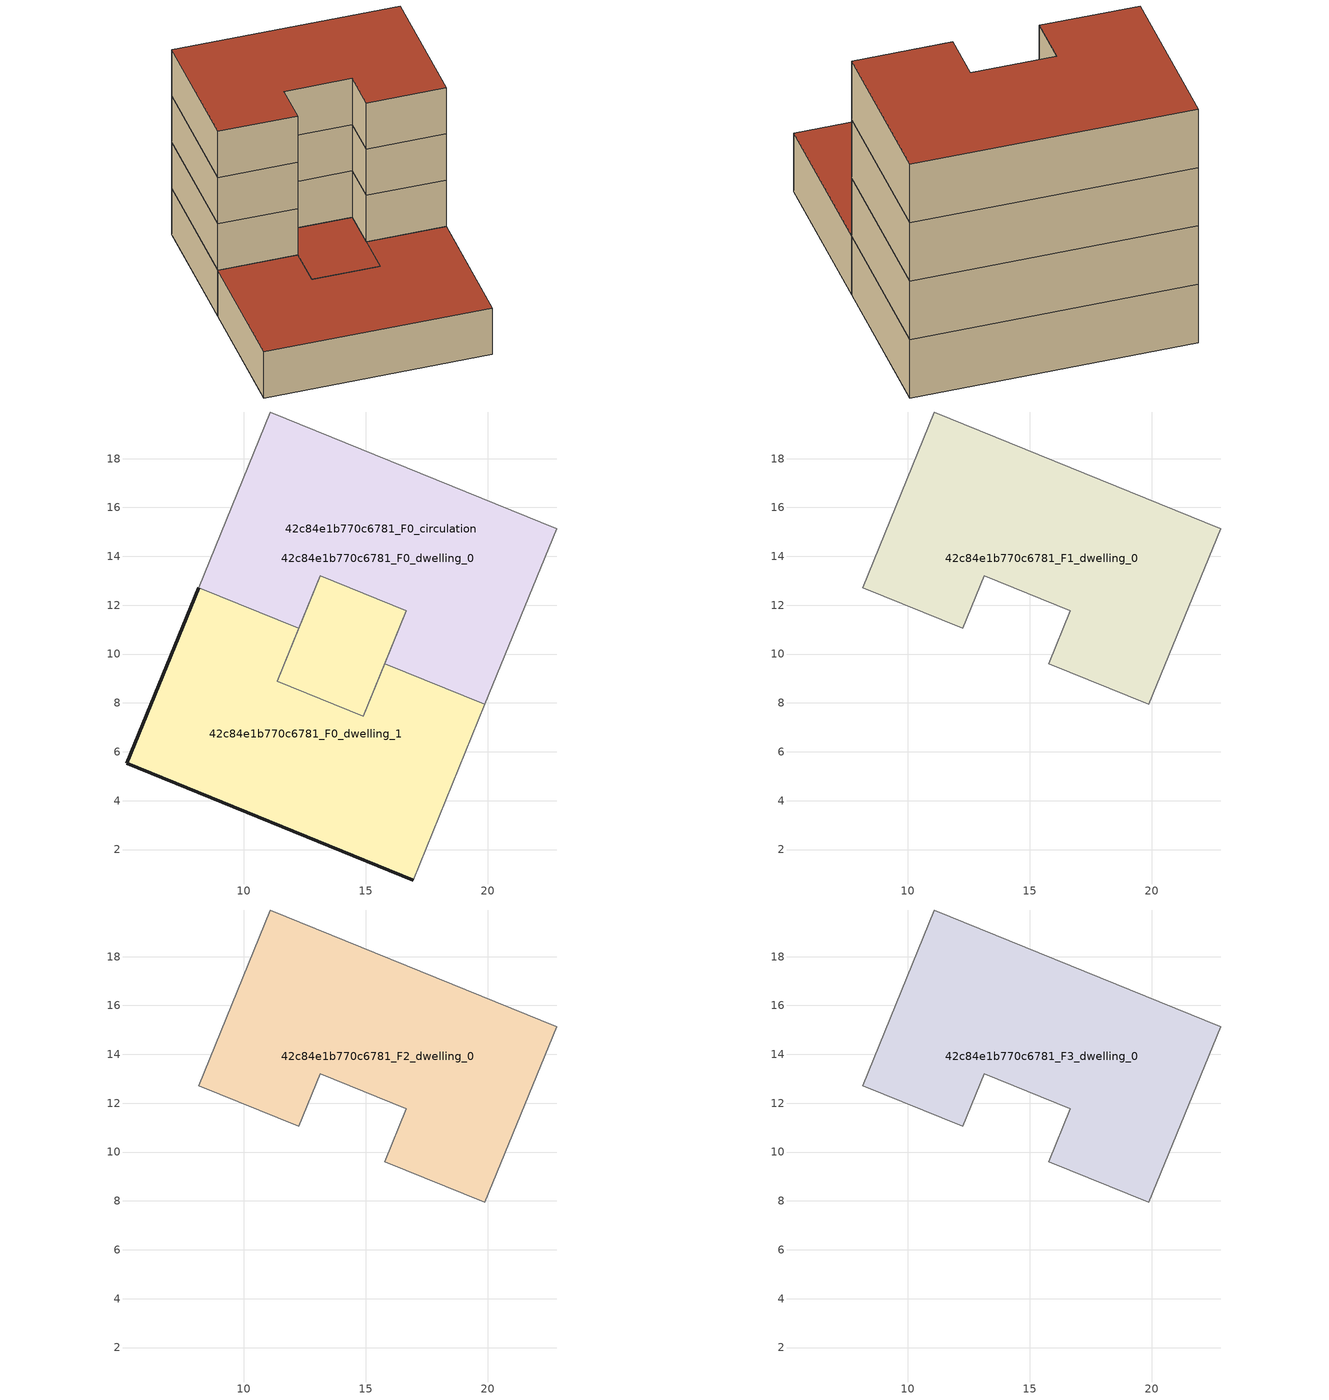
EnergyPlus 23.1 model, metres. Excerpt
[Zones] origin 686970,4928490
42c84e1b770c6781_F0_dwelling_0
 floor ground (EU_floor_Construction): 16.65,11.77 14.9,7.46 11.38,8.89 12.26,11.05 13.14,13.2 z0; 22.81,15.13 19.88,7.94 15.78,9.61 16.65,11.77 13.14,13.2 12.26,11.05 8.16,12.72 11.08,19.91 z0
 wall adiabatic (EU_wall_Construction): 19.88,7.94 22.81,15.13 11.08,19.91 8.16,12.72 12.26,11.05 13.14,13.2 16.65,11.77 15.78,9.61 z0:3
 wall to 42c84e1b770c6781_F0_dwelling_1 (EU_wall_Construction): 15.78,9.61 19.88,7.94 z0:3
 roof outside (EU_floor_Construction): 14.9,7.46 16.65,11.77 13.14,13.2 12.26,11.05 11.38,8.89 z3
42c84e1b770c6781_F0_dwelling_1
 floor ground (EU_floor_Construction): 19.88,7.94 16.95,0.75 5.23,5.53 8.16,12.72 12.26,11.05 11.38,8.89 14.9,7.46 15.78,9.61 z0; 16.65,11.77 14.9,7.46 11.38,8.89 12.26,11.05 13.14,13.2 z0
 wall outside (EU_wall_Construction): 8.16,12.72 5.23,5.53 16.95,0.75 z0:3
 wall adiabatic (EU_wall_Construction): 16.95,0.75 19.88,7.94 / 15.78,9.61 14.9,7.46 11.38,8.89 12.26,11.05 8.16,12.72 z0:3
 roof outside (EU_roof_Construction): 14.9,7.46 16.65,11.77 13.14,13.2 12.26,11.05 11.38,8.89 z3; 16.95,0.75 19.88,7.94 15.78,9.61 14.9,7.46 11.38,8.89 12.26,11.05 8.16,12.72 5.23,5.53 z3
42c84e1b770c6781_F0_circulation
 floor ground (EU_floor_Construction): 16.65,11.77 15.78,9.61 14.9,7.46 11.38,8.89 12.26,11.05 13.14,13.2 z0; 22.81,15.13 19.88,7.94 15.78,9.61 16.65,11.77 13.14,13.2 12.26,11.05 8.16,12.72 11.08,19.91 z0; 19.88,7.94 16.95,0.75 5.23,5.53 8.16,12.72 12.26,11.05 11.38,8.89 14.9,7.46 15.78,9.61 z0
 wall adiabatic (EU_wall_Construction): 11.38,8.89 14.9,7.46 16.65,11.77 13.14,13.2 11.38,8.89 z0:3
 roof outside (EU_roof_Construction): 19.88,7.94 22.81,15.13 11.08,19.91 8.16,12.72 12.26,11.05 13.14,13.2 16.65,11.77 15.78,9.61 z3; 14.9,7.46 15.78,9.61 16.65,11.77 13.14,13.2 12.26,11.05 11.38,8.89 z3; 16.95,0.75 19.88,7.94 15.78,9.61 14.9,7.46 11.38,8.89 12.26,11.05 8.16,12.72 5.23,5.53 z3
42c84e1b770c6781_F1_dwelling_0
 floor to 42c84e1b770c6781_F0_dwelling_0 (EU_floor_Construction): 22.81,15.13 19.88,7.94 15.78,9.61 16.65,11.77 13.14,13.2 12.26,11.05 8.16,12.72 11.08,19.91 z3
 wall adiabatic (EU_wall_Construction): 19.88,7.94 22.81,15.13 11.08,19.91 8.16,12.72 12.26,11.05 13.14,13.2 16.65,11.77 15.78,9.61 19.88,7.94 z3:6
42c84e1b770c6781_F2_dwelling_0
 floor to 42c84e1b770c6781_F1_dwelling_0 (EU_floor_Construction): 22.81,15.13 19.88,7.94 15.78,9.61 16.65,11.77 13.14,13.2 12.26,11.05 8.16,12.72 11.08,19.91 z6
 wall adiabatic (EU_wall_Construction): 19.88,7.94 22.81,15.13 11.08,19.91 8.16,12.72 12.26,11.05 13.14,13.2 16.65,11.77 15.78,9.61 19.88,7.94 z6:9
42c84e1b770c6781_F3_dwelling_0
 floor to 42c84e1b770c6781_F2_dwelling_0 (EU_floor_Construction): 22.81,15.13 19.88,7.94 15.78,9.61 16.65,11.77 13.14,13.2 12.26,11.05 8.16,12.72 11.08,19.91 z9
 wall adiabatic (EU_wall_Construction): 19.88,7.94 22.81,15.13 11.08,19.91 8.16,12.72 12.26,11.05 13.14,13.2 16.65,11.77 15.78,9.61 19.88,7.94 z9:12
 roof outside (EU_roof_Construction): 19.88,7.94 22.81,15.13 11.08,19.91 8.16,12.72 12.26,11.05 13.14,13.2 16.65,11.77 15.78,9.61 z12
[Building]
EU S2 Campaign: North Axis=0; Terrain=City; Solar Distribution=FullExterior
[Site:Location]
Bologna: Latitude=44.5; Longitude=11.25; Time Zone=1; Elevation=37
[SizingPeriod:WeatherFileDays]
AnnualSizingPeriod: Begin Month=1; Begin Day of Month=1; End Month=12; End Day of Month=31; Day of Week for Start Day=Monday; Use Weather File Daylight Saving Period=No; Use Weather File Rain and Snow Indicators=No
[MATERIAL]
EU_InternalMass_Material: Roughness=MediumRough; Thickness=0.1; Conductivity=1; Density=1800; Specific Heat=900; Thermal Absorptance=0.9; Solar Absorptance=0.7; Visible Absorptance=0.7
[MATERIAL:NOMASS] Roughness=MediumRough; Thermal Absorptance=0.9; Solar Absorptance=0.7; Visible Absorptance=0.7
Name | Thermal Resistance
EU_wall_NoMass | 0.937881
EU_roof_NoMass | 0.548572
EU_floor_NoMass | 0.71348
[CONSTRUCTION]
EU_wall_Construction: EU_wall_NoMass
EU_roof_Construction: EU_roof_NoMass
EU_floor_Construction: EU_floor_NoMass
EU_InternalMass_Construction: EU_InternalMass_Material
[ZONE] Type=1; Multiplier=1; Ceiling Height=autocalculate; Floor Area=autocalculate; Part of Total Floor Area=Yes
Name | Volume
42c84e1b770c6781_F0_dwelling_0 | 321.334
42c84e1b770c6781_F1_dwelling_0 | 268.269
42c84e1b770c6781_F2_dwelling_0; 42c84e1b770c6781_F3_dwelling_0 | 268.27
42c84e1b770c6781_F0_dwelling_1 | 321.338
42c84e1b770c6781_F0_circulation | 589.607
[INTERNALMASS] Construction=EU_InternalMass_Construction
Name | Zone or ZoneList | Surface Area
42c84e1b770c6781_F0_dwelling_0_EU_InternalMass | 42c84e1b770c6781_F0_dwelling_0 | 89.4236
42c84e1b770c6781_F0_dwelling_1_EU_InternalMass | 42c84e1b770c6781_F0_dwelling_1 | 89.4236
42c84e1b770c6781_F1_dwelling_0_EU_InternalMass | 42c84e1b770c6781_F1_dwelling_0 | 196.535
42c84e1b770c6781_F2_dwelling_0_EU_InternalMass | 42c84e1b770c6781_F2_dwelling_0 | 196.535
42c84e1b770c6781_F3_dwelling_0_EU_InternalMass | 42c84e1b770c6781_F3_dwelling_0 | 196.535
[OTHEREQUIPMENT] Fuel Type=Electricity; Design Level Calculation Method=Watts/Area; Power per Zone Floor Area=1; Fraction Latent=0; Fraction Radiant=0; Fraction Lost=0; Carbon Dioxide Generation Rate=0; EndUse Subcategory=EU_Step8_InternalGains
Name | Zone or ZoneList or Space or SpaceList | Schedule
EU_Step8_InternalGain_42c84e1b770c6781_F0_dwelling_0_f000 | 42c84e1b770c6781_F0_dwelling_0 | EU_Step8_GainSchedule_42c84e1b770c6781_F0_dwelling_0_f000
EU_Step8_InternalGain_42c84e1b770c6781_F0_dwelling_1_f000 | 42c84e1b770c6781_F0_dwelling_1 | EU_Step8_GainSchedule_42c84e1b770c6781_F0_dwelling_1_f000
EU_Step8_InternalGain_42c84e1b770c6781_F1_dwelling_0_f000 | 42c84e1b770c6781_F1_dwelling_0 | EU_Step8_GainSchedule_42c84e1b770c6781_F1_dwelling_0_f000
EU_Step8_InternalGain_42c84e1b770c6781_F2_dwelling_0_f000 | 42c84e1b770c6781_F2_dwelling_0 | EU_Step8_GainSchedule_42c84e1b770c6781_F2_dwelling_0_f000
EU_Step8_InternalGain_42c84e1b770c6781_F3_dwelling_0_f000 | 42c84e1b770c6781_F3_dwelling_0 | EU_Step8_GainSchedule_42c84e1b770c6781_F3_dwelling_0_f000
[ZONEINFILTRATION:DESIGNFLOWRATE]
EU_Circulation_Infiltration_42c84e1b770c6781_F0_circulation: Zone or ZoneList or Space or SpaceList=42c84e1b770c6781_F0_circulation; Schedule=EU_AlwaysOn; Design Flow Rate Calculation Method=Flow/Area; Flow Rate per Floor Area=0.0005; Constant Term Coefficient=1; Temperature Term Coefficient=0; Velocity Term Coefficient=0; Velocity Squared Term Coefficient=0
[ZONEVENTILATION:DESIGNFLOWRATE] Schedule=EU_AlwaysOn; Design Flow Rate Calculation Method=AirChanges/Hour; Air Changes per Hour=0.687892; Ventilation Type=Natural; Fan Pressure Rise=0; Fan Total Efficiency=1; Constant Term Coefficient=1; Temperature Term Coefficient=0; Velocity Term Coefficient=0; Velocity Squared Term Coefficient=0; Minimum Indoor Temperature=-100; Maximum Indoor Temperature=100; Delta Temperature=-100; Minimum Outdoor Temperature=-100; Maximum Outdoor Temperature=100; Maximum Wind Speed=40
Name | Zone or ZoneList or Space or SpaceList
EU_ConstantAir_42c84e1b770c6781_F0_dwelling_0 | 42c84e1b770c6781_F0_dwelling_0
EU_ConstantAir_42c84e1b770c6781_F0_dwelling_1 | 42c84e1b770c6781_F0_dwelling_1
EU_ConstantAir_42c84e1b770c6781_F1_dwelling_0 | 42c84e1b770c6781_F1_dwelling_0
EU_ConstantAir_42c84e1b770c6781_F2_dwelling_0 | 42c84e1b770c6781_F2_dwelling_0
EU_ConstantAir_42c84e1b770c6781_F3_dwelling_0 | 42c84e1b770c6781_F3_dwelling_0
[HVACTEMPLATE:THERMOSTAT] Constant Heating Setpoint=20; Constant Cooling Setpoint=50
EU_HeatOnly_42c84e1b770c6781_F0_dwelling_0; EU_HeatOnly_42c84e1b770c6781_F0_dwelling_1; EU_HeatOnly_42c84e1b770c6781_F1_dwelling_0; EU_HeatOnly_42c84e1b770c6781_F2_dwelling_0; EU_HeatOnly_42c84e1b770c6781_F3_dwelling_0
[HVACTEMPLATE:ZONE:IDEALLOADSAIRSYSTEM] System Availability Schedule=EU_AlwaysOn; Maximum Heating Supply Air Temperature=50; Minimum Cooling Supply Air Temperature=13; Maximum Heating Supply Air Humidity Ratio=0.0156; Minimum Cooling Supply Air Humidity Ratio=0.0077; Heating Limit=NoLimit; Cooling Limit=NoLimit; Heating Availability Schedule=EU_AlwaysOn; Cooling Availability Schedule=EU_CoolingOff; Dehumidification Control Type=ConstantSensibleHeatRatio; Cooling Sensible Heat Ratio=0.7; Dehumidification Setpoint=60; Humidification Control Type=None; Humidification Setpoint=30; Outdoor Air Method=None; Outdoor Air Flow Rate per Person=0.00944; Outdoor Air Flow Rate per Zone Floor Area=0; Outdoor Air Flow Rate per Zone=0; Demand Controlled Ventilation Type=None; Outdoor Air Economizer Type=NoEconomizer; Heat Recovery Type=None; Sensible Heat Recovery Effectiveness=0.7; Latent Heat Recovery Effectiveness=0.65
Name | Template Thermostat
42c84e1b770c6781_F0_dwelling_0 | EU_HeatOnly_42c84e1b770c6781_F0_dwelling_0
42c84e1b770c6781_F0_dwelling_1 | EU_HeatOnly_42c84e1b770c6781_F0_dwelling_1
42c84e1b770c6781_F1_dwelling_0 | EU_HeatOnly_42c84e1b770c6781_F1_dwelling_0
42c84e1b770c6781_F2_dwelling_0 | EU_HeatOnly_42c84e1b770c6781_F2_dwelling_0
42c84e1b770c6781_F3_dwelling_0 | EU_HeatOnly_42c84e1b770c6781_F3_dwelling_0
[SIZING:ZONE] Zone Cooling Design Supply Air Temperature Input Method=SupplyAirTemperature; Zone Cooling Design Supply Air Temperature=13; Zone Heating Design Supply Air Temperature Input Method=SupplyAirTemperature; Zone Heating Design Supply Air Temperature=50; Zone Cooling Design Supply Air Humidity Ratio=0.008; Zone Heating Design Supply Air Humidity Ratio=0.008; Cooling Design Air Flow Method=DesignDay; Cooling Design Air Flow Rate=0; Cooling Minimum Air Flow per Zone Floor Area=0.000762; Cooling Minimum Air Flow=0; Cooling Minimum Air Flow Fraction=0.2; Heating Design Air Flow Method=DesignDay; Heating Design Air Flow Rate=0; Heating Maximum Air Flow per Zone Floor Area=0.002032; Heating Maximum Air Flow=0.141576; Heating Maximum Air Flow Fraction=0.3; Account for Dedicated Outdoor Air System=No; Dedicated Outdoor Air System Control Strategy=NeutralSupplyAir; Dedicated Outdoor Air Low Setpoint Temperature for Design=autosize; Dedicated Outdoor Air High Setpoint Temperature for Design=autosize; Zone Load Sizing Method=Sensible Load Only No Latent Load; Zone Latent Cooling Design Supply Air Humidity Ratio Input Method=HumidityRatioDifference; Zone Cooling Design Supply Air Humidity Ratio Difference=0.005; Zone Latent Heating Design Supply Air Humidity Ratio Input Method=HumidityRatioDifference; Zone Humidification Design Supply Air Humidity Ratio Difference=0.005
42c84e1b770c6781_F0_dwelling_0; 42c84e1b770c6781_F0_dwelling_1; 42c84e1b770c6781_F1_dwelling_0; 42c84e1b770c6781_F2_dwelling_0; 42c84e1b770c6781_F3_dwelling_0
[SCHEDULE:CONSTANT]
Name | Hourly Value
EU_AlwaysOn | 1
EU_CoolingOff | 0
[SCHEDULE:FILE] Column Number=1; Rows to Skip at Top=0; Number of Hours of Data=8760; Column Separator=Comma; Interpolate to Timestep=No; Minutes per Item=60; Adjust Schedule for Daylight Savings=Yes
Name | File
EU_Step8_GainSchedule_42c84e1b770c6781_F0_dwelling_0_f000 | ../../schedules/42c84e1b770c6781/42c84e1b770c6781_F0_dwelling_0_f000_gain.csv
EU_Step8_GainSchedule_42c84e1b770c6781_F0_dwelling_1_f000 | ../../schedules/42c84e1b770c6781/42c84e1b770c6781_F0_dwelling_1_f000_gain.csv
EU_Step8_GainSchedule_42c84e1b770c6781_F1_dwelling_0_f000 | ../../schedules/42c84e1b770c6781/42c84e1b770c6781_F1_dwelling_0_f000_gain.csv
EU_Step8_GainSchedule_42c84e1b770c6781_F2_dwelling_0_f000 | ../../schedules/42c84e1b770c6781/42c84e1b770c6781_F2_dwelling_0_f000_gain.csv
EU_Step8_GainSchedule_42c84e1b770c6781_F3_dwelling_0_f000 | ../../schedules/42c84e1b770c6781/42c84e1b770c6781_F3_dwelling_0_f000_gain.csv
